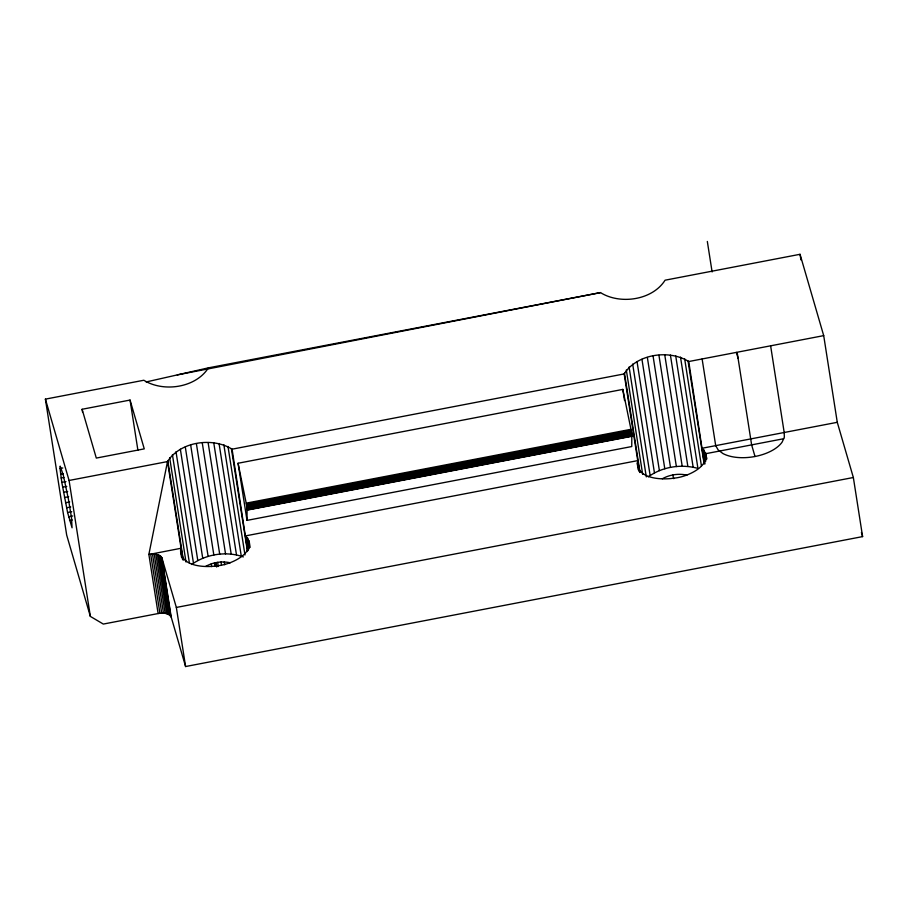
<?xml version="1.0" encoding="UTF-8"?>
<svg xmlns="http://www.w3.org/2000/svg" width="908" height="908" viewBox="0 0 908 908"><rect width="100%" height="100%" fill="white"/><g stroke="black" fill="none" stroke-linecap="round" stroke-linejoin="round"><path stroke-width="1.36" d="M247.01 520.386L247.089 507.47L238.066 463.25L622.809 389.407L631.832 433.615L631.752 446.543L247.01 520.386L238.066 463.25M148.867 554.447C153.236 553.789 159.638 553.46 161.964 558.057L171.226 617.168L185.595 666.54L862.6 536.605L853.35 477.506L837.278 422.311L823.704 335.631L800.039 254.297L665.076 280.197C652.398 300.298 620.062 304.861 600.494 292.603L208.409 367.854C195.731 387.943 163.395 392.506 143.827 380.248L45.4 399.134L66.681 535.073L90.357 616.407L103.319 624.068L158.117 613.547L148.867 554.447L167.503 461.582C180.193 441.481 212.506 436.93 232.085 449.188L247.578 550.554M704.245 462.898L688.741 361.532C669.173 349.274 636.849 353.836 624.159 373.926L637.734 460.617L245.659 535.868C258.962 552.223 230.655 564.924 217.205 565.798C204.595 567.909 178.399 566.41 181.078 548.262L167.503 461.582L69.076 480.468L45.4 399.134M837.278 422.311L702.315 448.212C715.629 464.567 687.311 477.279 673.872 478.141C661.251 480.253 635.067 478.754 637.734 460.617L639.822 472.535M191.645 564.492C206.195 554.039 226.421 550.884 243.344 556.91M648.312 476.848C662.284 466.655 681.363 463.795 697.934 468.403L680.501 357.094M205.662 566.399C213.051 562.279 222.006 560.917 230.269 562.79M662.329 478.754C669.718 474.634 678.673 473.261 686.925 475.145M146.131 381.962L208.409 367.854M600.494 292.603L177.276 374.902M183.155 560.179L181.078 548.262L150.671 554.175L159.922 613.275C163.815 612.991 169.308 613.07 171.226 617.168M82.106 409.27L130.048 400.065L144.258 448.87L96.305 458.075L82.106 409.27L82.537 412.062M60.03 468.505L60.178 466.122L63.299 475.156L68.384 498.969L71.528 517.878L72.05 527.809L67.589 512.509L61.801 482.398L60.03 468.505L62.811 467.972M60.598 474.146L63.378 473.613M61.12 478.005L63.9 477.472M232.085 449.188L624.159 373.926M688.741 361.532L823.704 335.631M61.801 482.398L65.966 481.592M62.595 487.21L66.772 486.404M63.503 492.295L67.669 491.5M64.479 497.527L68.645 496.721M65.512 502.737L69.678 501.931M66.556 507.776L70.722 506.97M67.589 512.509L71.766 511.703M68.588 516.788L72.753 515.982M69.519 520.5L72.3 519.966M246.306 503.134L631.037 429.291M246.477 504.019L631.219 430.165M246.647 504.916L631.389 431.073M246.817 505.801L631.548 431.958M246.965 506.664L631.707 432.81M247.089 507.47L631.832 433.615M247.203 508.196L631.945 434.353M247.294 508.843L632.025 435M247.351 509.388L632.093 435.545M247.385 509.808L632.127 435.965M247.396 510.092L632.127 436.249M783.661 438.734L705.879 453.671L706.73 459.142M161.964 558.057L176.345 607.441L853.35 477.506M158.117 613.547L159.922 613.275M861.408 532.519L862.6 536.605M736.377 352.395L738.068 358.206M755.013 456.508L751.631 444.886L737.296 353.28M672.703 474.975L673.781 478.675M216.887 566.728L216.036 562.62L216.49 566.796M800.039 254.297L800.913 259.892M770.62 345.823L784.194 432.503L784.342 437.236L782.14 442.094A34.935 18.047 -8.9 0 1 722.825 453.478L718.171 449.937L715.697 445.646L702.122 358.966M707.332 241.46L712.11 271.946M705.72 452.91L706.583 458.392M705.845 461.071L704.131 450.13L704.96 463.954M688.037 360.941L704.154 463.897M684.655 358.808L701.43 465.94M675.711 355.857L693.145 467.155M670.422 355.119L687.855 466.428M664.77 354.914L682.203 466.224M658.936 355.255L676.369 466.564M653.079 356.118L670.501 467.416M647.359 357.48L664.792 468.778M641.956 359.296L659.378 470.605M637.019 361.532L654.441 472.841M632.683 364.108L650.117 475.417M629.085 366.968L646.292 476.882M626.327 369.999L642.66 474.351M624.477 373.143L639.947 471.933M637.166 462.978L638.245 469.822M622.809 389.407L624.556 400.553M249.064 540.566L250.131 547.411M249.178 548.716L247.464 537.774L248.213 550.225M231.37 448.597L247.498 551.553M227.987 446.452L244.978 554.981M223.845 444.738L241.267 556.048M219.055 443.501L236.477 554.811M213.755 442.775L231.188 554.073M208.114 442.571L225.536 553.88M224.287 561.961L224.719 564.719M221.019 562.007L221.45 564.765M202.268 442.9L219.702 554.209M217.693 562.347L218.34 566.479M196.412 443.762L213.845 555.072M214.401 562.971L214.833 565.729M211.235 563.879L211.678 566.637M190.691 445.124L208.125 556.434M185.289 446.952L202.722 558.261M180.352 449.188L197.785 560.486M176.016 451.764L193.449 563.074M172.418 454.613L189.42 563.13M169.66 457.655L186.004 562.007M167.81 460.799L183.28 559.578M180.51 550.623L181.577 557.467M176.345 607.441L185.595 666.54M161.567 557.183L170.817 616.282M160.886 556.377L170.148 615.476M159.956 555.662L169.217 614.761M158.798 555.072L168.048 614.171M157.424 554.595L166.686 613.695M155.892 554.266L165.154 613.365M130.048 400.065L137.925 450.357M154.224 554.084L163.485 613.184M152.476 554.05L161.726 613.15M69.076 480.468L90.357 616.407M637.734 460.617L639.05 471.411M181.078 548.262L182.394 559.056"/></g></svg>
